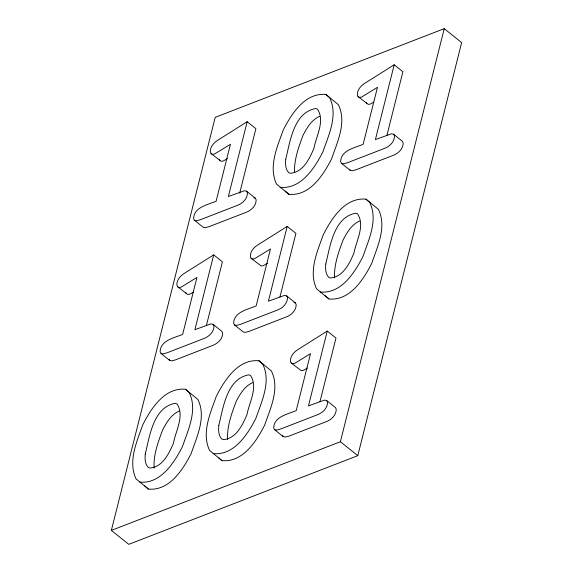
<?xml version="1.0" encoding="UTF-8"?>
<svg xmlns="http://www.w3.org/2000/svg" width="573" height="573" viewBox="0 0 573 573"><rect width="100%" height="100%" fill="white"/><g stroke="black" fill="none" stroke-linecap="round" stroke-linejoin="round"><path stroke-width="0.86" d="M111.355 530.412L215.204 117.343L444.24 28.65L461.645 42.588L357.796 455.657L128.76 544.35L111.355 530.412L340.391 441.719L444.24 28.65M213.7 254.863L194.892 329.676L210.95 323.888L213.106 324.339L221.808 331.309L222.675 332.949C222.754 338.915 217.812 343.578 212.54 345.519L175.517 359.858L171.843 360.854L169.68 360.403L160.977 353.434L160.118 351.793C160.383 340.326 174.385 337.877 182.629 334.424L196.962 277.418L181.061 287.188L179.012 287.51L177.544 286.686L176.842 284.881C176.713 279.38 180.996 275.262 185.408 272.684L213.7 254.863L222.403 261.832L206.409 325.464M247.178 121.712L228.369 196.525L244.42 190.737L246.583 191.181L255.286 198.151L256.145 199.798C256.231 205.757 251.289 210.427 246.018 212.361L208.987 226.7L205.32 227.696L203.157 227.245L194.455 220.283L193.588 218.635C193.86 207.175 207.856 204.719 216.107 201.273L230.439 144.26L214.538 154.03L212.49 154.359L211.014 153.528L210.32 151.723C210.184 146.222 214.467 142.104 218.886 139.526L247.178 121.712L255.88 128.681L239.664 193.173M287.216 226.392L268.408 301.205L284.466 295.417L286.629 295.869L295.331 302.838L296.191 304.478C296.27 310.444 291.335 315.107 286.063 317.048L249.033 331.387L245.359 332.383L243.196 331.932L234.493 324.963L233.634 323.322C233.906 311.855 247.901 309.406 256.145 305.953L270.477 248.947L254.577 258.717L252.535 259.039L251.06 258.215L250.358 256.41C250.229 250.91 254.512 246.791 258.924 244.213L287.216 226.392L295.919 233.361L279.925 296.993M327.262 331.079L308.453 405.892L324.511 400.104L326.667 400.556L335.377 407.525L336.236 409.165C336.315 415.131 331.373 419.794 326.101 421.735L289.079 436.074L285.404 437.063L283.241 436.619L274.539 429.65L273.679 428.002C273.944 416.542 287.947 414.093 296.191 410.64L310.523 353.634L294.622 363.404L292.574 363.726L291.105 362.895L290.404 361.09C290.275 355.589 294.558 351.478 298.97 348.9L327.262 331.079L335.964 338.049L319.97 401.68M394.21 64.77L375.401 139.583L391.459 133.796L393.622 134.247L402.325 141.209L403.184 142.856C403.27 148.815 398.328 153.485 393.057 155.426L356.026 169.766L352.352 170.754L350.189 170.31L341.487 163.341L340.627 161.693C340.899 150.233 354.895 147.784 363.139 144.332L377.471 87.325L361.57 97.088L359.529 97.417L358.053 96.586L357.351 94.781C357.223 89.281 361.506 85.162 365.918 82.591L394.21 64.77L402.912 71.74L386.918 135.371M227.388 158.671L223.241 160.999L221.192 161.328L211.014 153.528M373.732 102.116L370.273 104.057L368.231 104.386L358.053 96.586M193.223 292.216L189.763 294.157L187.715 294.479L177.544 286.686M267.433 263.358L263.279 265.686L261.238 266.008L251.06 258.215M307.472 368.038L303.325 370.366L301.283 370.695L291.105 362.895M319.677 116.312C311.662 119.685 307.049 127.693 303.16 135.027C298.612 146.924 294.135 159.652 294.443 172.487M359.722 220.992C351.707 224.372 347.095 232.38 343.206 239.715C338.657 251.855 333.801 264.876 334.603 277.977M179.213 411.092C171.191 414.465 166.578 422.473 162.696 429.807C158.141 441.955 153.285 454.969 154.094 468.069M252.729 382.621C244.714 385.994 240.101 394.002 236.212 401.336C231.664 413.484 226.808 426.498 227.61 439.598M325.922 94.466C305.044 92.461 291.471 113.826 283.234 130.071C277.232 146.975 268.322 166.521 276.487 184.091L288.871 194.297C309.757 196.353 323.394 174.973 331.645 158.728C337.418 141.853 347.002 122.085 338.328 104.644L325.922 94.466L329.618 97.675C338.299 115.116 328.716 134.884 322.943 151.759C314.692 168.004 301.054 189.384 280.168 187.328M365.961 199.153C345.089 197.148 331.516 218.506 323.279 234.751C317.277 251.662 308.367 271.201 316.532 288.771L328.916 298.977C349.802 301.033 363.44 279.66 371.691 263.408C377.464 246.54 387.047 226.772 378.366 209.324L365.961 199.153L369.664 202.362C378.345 219.803 368.761 239.571 362.988 256.446C354.73 272.691 341.1 294.071 320.207 292.015M258.967 360.775C238.089 358.77 224.523 380.135 216.286 396.38C210.284 413.283 201.374 432.83 209.539 450.399L221.923 460.606C242.809 462.662 256.446 441.282 264.697 425.037C270.47 408.162 280.054 388.394 271.373 370.953L258.967 360.775L262.67 363.984C271.351 381.425 261.768 401.193 255.995 418.068C247.737 434.32 234.106 455.693 213.213 453.637M185.451 389.246C164.573 387.241 151 408.606 142.77 424.851C136.768 441.754 127.851 461.301 136.016 478.87L148.4 489.077C169.286 491.133 182.923 469.753 191.181 453.508C196.947 436.633 206.531 416.865 197.857 399.424L185.451 389.246L189.154 392.455C197.828 409.896 188.245 429.664 182.472 446.539C174.221 462.783 160.583 484.164 139.697 482.108M341.487 163.341L343.65 163.785L347.324 162.796L384.354 148.457C389.619 146.516 394.561 141.853 394.482 135.887L393.622 134.247M253.846 197.85L255.286 198.151M194.455 220.283L196.611 220.727L200.285 219.738L237.315 205.399C242.587 203.458 247.529 198.788 247.443 192.829L246.583 191.181M293.892 302.537L295.331 302.838M234.493 324.963L236.656 325.414L240.331 324.418L277.353 310.079C282.625 308.145 287.567 303.475 287.488 297.516L286.629 295.869M160.977 353.434L163.14 353.885L166.807 352.889L203.838 338.55C209.109 336.609 214.051 331.946 213.973 325.987L213.106 324.339M274.539 429.65L276.702 430.101L280.369 429.105L317.399 414.766C322.671 412.825 327.613 408.162 327.534 402.196L326.667 400.556M340.391 441.719L357.796 455.657M285.189 191.053L288.871 194.297M325.235 295.74L328.916 298.977M218.241 457.369L221.923 460.606M144.718 485.84L148.4 489.077M349.616 169.207L350.189 170.31M282.668 435.523L283.241 436.619M169.107 359.307L169.68 360.403M366.29 102.352L366.756 103.555M219.251 159.294L219.724 160.497M185.781 292.445L186.246 293.648M145.256 454.06C144.905 458.579 144.826 463.958 148.214 467.418L149.911 468.055C162.696 467.045 169.014 453.479 173.461 443.158C175.646 430.81 184.864 415.776 177.021 403.936L175.317 403.299C153.22 407.138 149.625 436.569 145.256 454.06M218.779 425.589C218.42 430.108 218.342 435.487 221.73 438.947L223.434 439.584C236.212 438.574 242.529 425.008 246.977 414.687C249.169 402.339 258.38 387.312 250.544 375.465L248.84 374.828C226.743 378.667 223.141 408.098 218.779 425.589M285.726 159.28C285.368 163.799 285.297 169.171 288.685 172.638L290.382 173.275C303.167 172.265 309.484 158.7 313.932 148.378C316.117 136.03 325.328 120.996 317.492 109.157L315.787 108.519C293.691 112.358 290.096 141.789 285.726 159.28M325.772 263.967C325.414 268.479 325.335 273.858 328.723 277.318L330.428 277.962C343.213 276.945 349.53 263.387 353.971 253.058C356.162 240.717 365.373 225.683 357.538 213.836L355.833 213.199C333.737 217.038 330.134 246.469 325.772 263.967"/></g></svg>
